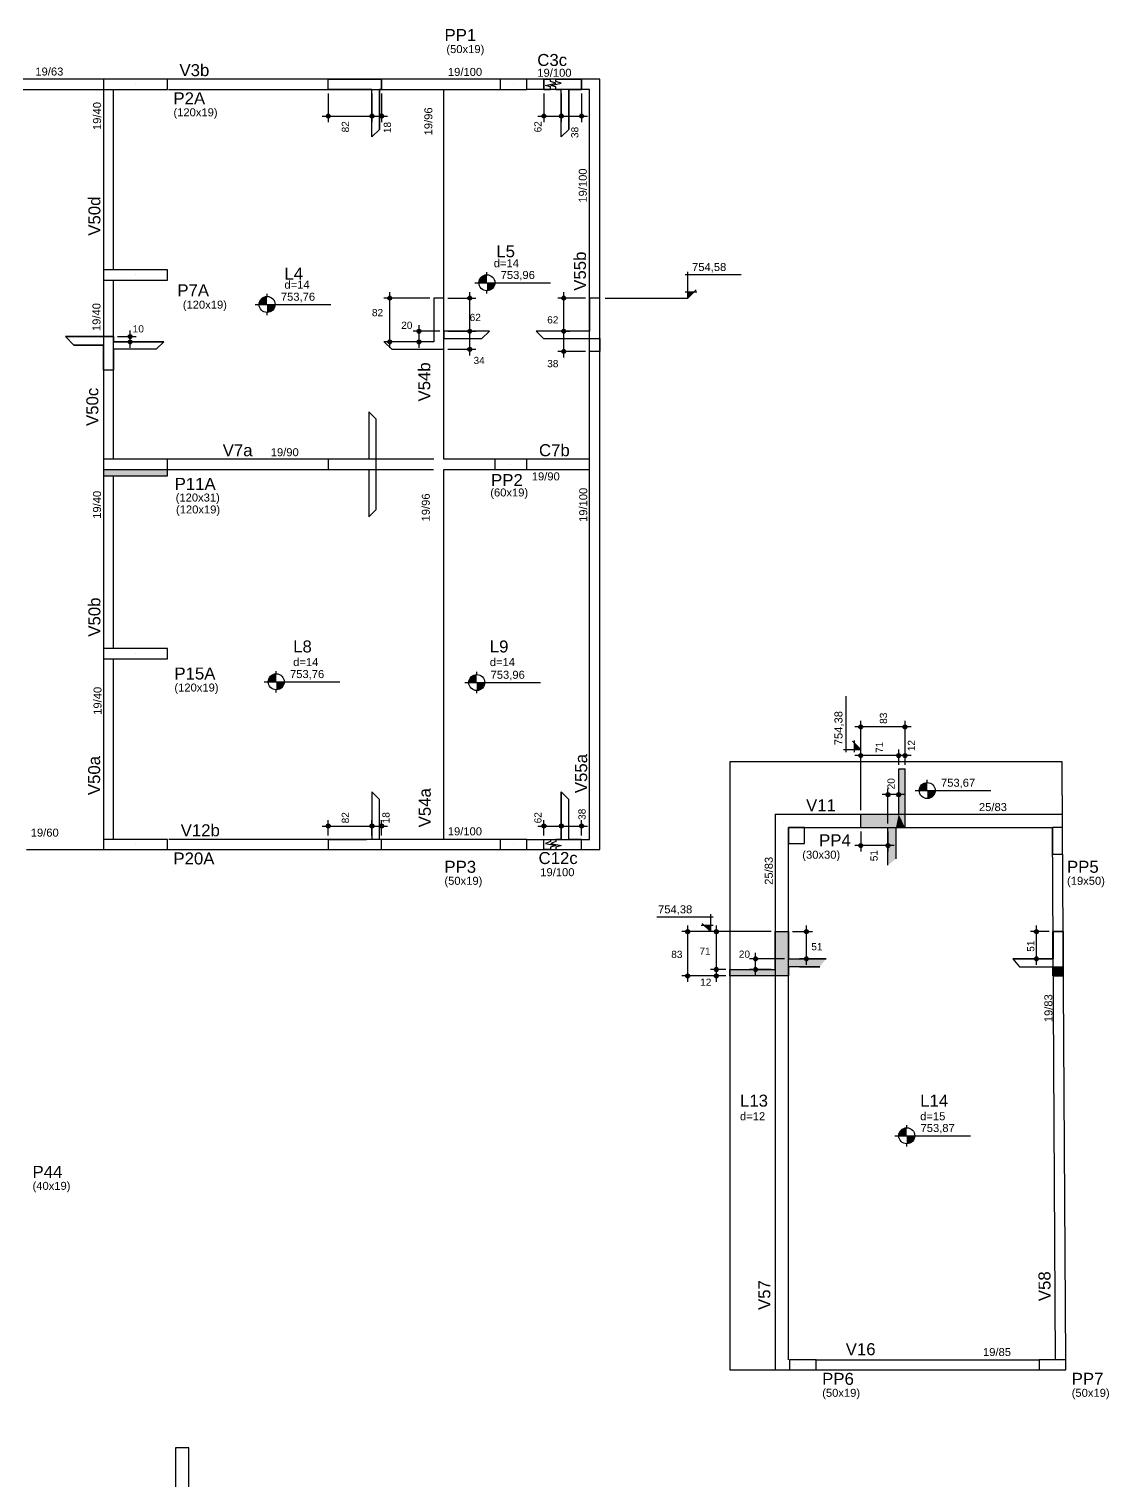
# Model space of a CAD drawing. Header units: millimetres. Extents: x 26621 to 30548, y 1514 to 6605.
# Drawn here: x 28461 to 30485, y 3883 to 6605 of the extents above; entities that cross this region are included whole.
import ezdxf

# ---------------------------------------------------------------- set-up
doc = ezdxf.new("R2010")
doc.units = ezdxf.units.MM
doc.linetypes.add('ESTILO_TQS_0001', pattern=[1, 0.7, -0.3])
for name, color, linetype in [('1', 4, 'Continuous'), ('10', 13, 'Continuous'), ('11', 22, 'Continuous'), ('12', 3, 'Continuous'), ('13', 76, 'Continuous'), ('18', 9, 'Continuous'), ('201', 7, 'ESTILO_TQS_0001'), ('242', 3, 'Continuous'), ('26', 1, 'Continuous'), ('27', 10, 'Continuous'), ('3', 2, 'Continuous'), ('30', 15, 'Continuous'), ('4', 1, 'Continuous'), ('8', 5, 'Continuous'), ('9', 3, 'Continuous')]:
    doc.layers.add(name, color=color, linetype=linetype)
doc.styles.get("Standard").update_dxf_attribs({"font": 'arial.ttf'})

msp = doc.modelspace()

# ---------------------------------------------------------------- linework, layer by layer
for p, q in [((29296.7, 6129.5), (29438.7, 6129.5)), ((29319.2, 6144.5), (29319.2, 6149.5)), ((29690.7, 6144.6), (29795.8, 6144.6)), ((29695.7, 6100.6), (29695.7, 6149.6)), ((28907.5, 6103.7), (28907.5, 6108.7)), ((29319.2, 6109.5), (29319.2, 6114.5)), ((29540.8, 6100.6), (29695.7, 6100.6)), ((29690.7, 6112.6), (29712.7, 6112.6)), ((29695.7, 6100.6), (29711.1, 6116)), ((28885, 6088.7), (29026.9, 6088.7)), ((28907.5, 6068.7), (28907.5, 6073.7)), ((28924.6, 5396.3), (28924.6, 5401.3)), ((29300.4, 5395), (29300.4, 5400)), ((28902.1, 5381.3), (29044, 5381.3)), ((28924.6, 5361.3), (28924.6, 5366.3)), ((29277.9, 5380), (29419.8, 5380)), ((29300.4, 5360), (29300.4, 5365)), ((29992.3, 5249.4), (29992.3, 5354.5)), ((29987.3, 5254.4), (30019.8, 5254.4)), ((30004.4, 5269.8), (30019.8, 5254.4)), ((30007.8, 5249.4), (30007.8, 5271.4)), ((30121.8, 5177.5), (30263.7, 5177.5)), ((30144.3, 5192.5), (30144.3, 5197.5)), ((30144.3, 5163.5), (30144.3, 5162.5)), ((29637.9, 4940.5), (29743, 4940.5)), ((29722.6, 4928.4), (29738, 4913)), ((29738, 4945.5), (29738, 4913)), ((29721, 4925), (29743, 4925)), ((30106, 4545.3), (30106, 4550.3)), ((30083.5, 4530.3), (30225.4, 4530.3)), ((30106, 4510.3), (30106, 4515.3))]:
    msp.add_line(p, q)
for points in [[(29438.7, 6492), (29438.7, 6496.4), (29429.2, 6499.5), (29448.2, 6503.5), (29438.7, 6506.7), (29438.7, 6511)], [(29448.7, 6492), (29448.7, 6496.4), (29439.2, 6499.5), (29458.2, 6503.5), (29448.7, 6506.7), (29448.7, 6511)], [(29438.7, 5086), (29438.7, 5081.7), (29429.2, 5078.5), (29448.2, 5074.5), (29438.7, 5071.4), (29438.7, 5067)], [(29448.7, 5086), (29448.7, 5081.7), (29439.2, 5078.5), (29458.2, 5074.5), (29448.7, 5071.4), (29448.7, 5067)]]:
    msp.add_lwpolyline(points)
for centre in [(29319.2, 6129.5), (28907.5, 6088.7), (28924.6, 5381.3), (29300.4, 5380), (30144.3, 5177.5), (30106, 4530.3)]:
    msp.add_circle(centre, 15)
at = {"layer": '1'}
for p, q in [((28600.8, 6492), (28600.8, 6153.5)), ((29511.8, 6492), (29394.3, 6492)), ((29394.3, 5086), (29511.8, 5086)), ((29936.3, 4110.5), (30353.8, 4110.5))]:
    msp.add_line(p, q, dxfattribs=at)
for points in [[(28600.8, 6511), (28005.8, 6511)], [(29229.3, 6511), (28720.8, 6511)], [(29344.3, 6511), (29229.3, 6511)], [(29530.8, 6511), (29394.3, 6511)], [(29530.8, 5789), (29530.8, 6511)], [(28024.8, 6492), (28600.8, 6492)], [(28619.8, 6153.5), (28619.8, 6492)], [(28723, 6492), (29344.3, 6492)], [(29238.8, 5798.5), (29238.8, 6492)], [(29511.8, 5086), (29511.8, 6492)], [(28600.8, 6134.5), (28600.8, 5798.5)], [(28619.8, 5798.5), (28619.8, 6134.5)], [(29334.3, 5798.5), (29238.8, 5798.5)], [(29511.8, 5798.5), (29394.3, 5798.5)], [(29238.8, 5779.5), (29334.3, 5779.5)], [(29238.8, 5086), (29238.8, 5779.5)], [(29394.3, 5779.5), (29511.8, 5779.5)], [(29530.8, 5067), (29530.8, 5789)], [(28600.8, 5767.5), (28600.8, 5443.5)], [(28619.8, 5443.5), (28619.8, 5767.5)], [(28600.8, 5424.5), (28600.8, 5086)], [(28619.8, 5086), (28619.8, 5424.5)], [(29895.8, 5231), (29774.3, 5231)], [(29774.3, 5231), (29774.3, 4091.5)], [(30396.9, 5231), (29895.8, 5231)], [(30397.7, 5106), (30396.9, 5231)], [(29884.3, 5108), (30378, 5108)], [(29884.3, 4110.5), (29884.3, 5108)], [(30384.7, 4110.4), (30378.8, 5107.9)], [(30403.7, 4110.5), (30397.8, 5108)], [(28456.8, 5067), (28600.8, 5067)], [(28720.8, 5067), (29229.3, 5067)], [(29344.3, 5086), (28723.1, 5086)], [(29229.3, 5067), (29344.3, 5067)], [(29394.3, 5067), (29530.8, 5067)], [(29774.3, 4091.5), (29886.3, 4091.5)], [(29936.3, 4091.5), (30384.8, 4091.5)]]:
    msp.add_lwpolyline(points, dxfattribs=at)
at = {"layer": '18'}
for p, q in [((29022, 6492), (29022, 6511)), ((29022, 6511), (29094, 6511)), ((29094, 6511), (29122, 6511)), ((29122, 6492), (29122, 6511)), ((29426, 6492), (29426, 6511)), ((29426, 6511), (29438.7, 6511)), ((29448.7, 6511), (29496.7, 6511)), ((29496.7, 6492), (29496.7, 6511)), ((29022, 6492), (29094, 6492)), ((29094, 6492), (29104, 6492)), ((29104, 6403), (29104, 6492)), ((29118, 6492), (29122, 6492)), ((29118, 6417), (29118, 6492)), ((29426, 6492), (29438.7, 6492)), ((29448.7, 6492), (29458.7, 6492)), ((29458.7, 6403), (29458.7, 6492)), ((29472.7, 6492), (29496.7, 6492)), ((29472.7, 6417), (29472.7, 6492)), ((29238.8, 6100.6), (29219.8, 6100.6)), ((29219.8, 6100.6), (29219.8, 6018.6)), ((29238.8, 6038.6), (29238.8, 6100.6)), ((29511.8, 6100.6), (29511.8, 6038.6)), ((29530.8, 6100.6), (29511.8, 6100.6)), ((29530.8, 6004.6), (29530.8, 6100.6)), ((28619.8, 6028.6), (28529.6, 6028.6)), ((28619.8, 6018.6), (28619.8, 6028.6)), ((28713.9, 6018.6), (28619.8, 6018.6)), ((29219.8, 6018.6), (29127.1, 6018.6)), ((29324.1, 6038.6), (29238.8, 6038.6)), ((29324.1, 6038.6), (29238.8, 6038.6)), ((29238.8, 6024.6), (29310.1, 6024.6)), ((29238.8, 6024.6), (29310.1, 6024.6)), ((29238.8, 6004.6), (29238.8, 6024.6)), ((29511.8, 6038.6), (29411.3, 6038.6)), ((29425.3, 6024.6), (29511.8, 6024.6)), ((29511.8, 6000.6), (29511.8, 6024.6)), ((28545.6, 6012.6), (28600.8, 6012.6)), ((28600.8, 5965.6), (28600.8, 6012.6)), ((28699.9, 6004.6), (28619.8, 6004.6)), ((28619.8, 6004.6), (28619.8, 5965.6)), ((29141.1, 6004.6), (29238.8, 6004.6)), ((29219.8, 6004.6), (29219.8, 6004.6)), ((29530.8, 6000.6), (29511.8, 6000.6)), ((29530.8, 6004.6), (29530.8, 6000.6)), ((28619.8, 5965.6), (28600.8, 5965.6)), ((29098, 5887.5), (29098, 5798.5)), ((29112, 5798.5), (29112, 5873.5)), ((29098, 5798.5), (29022, 5798.5)), ((29022, 5798.5), (29022, 5779.5)), ((29112, 5779.5), (29112, 5798.5)), ((29112, 5798.5), (29112, 5798.5)), ((29022, 5779.5), (29098, 5779.5)), ((29098, 5779.5), (29098, 5690.5)), ((29112, 5704.5), (29112, 5779.5)), ((29112, 5779.5), (29112, 5779.5)), ((30090.8, 5218.1), (30102.8, 5218.1)), ((30090.8, 5133.1), (30090.8, 5218.1)), ((30102.8, 5108), (30102.8, 5218.1)), ((29104, 5175), (29104, 5086)), ((29458.7, 5086), (29458.7, 5175)), ((29118, 5086), (29118, 5161)), ((29472.7, 5086), (29472.7, 5161)), ((30019.8, 5133.1), (30090.8, 5133.1)), ((30019.8, 5108.1), (30019.8, 5133.1)), ((30019.8, 5108.1), (30070.8, 5108.1)), ((30070.8, 5037.6), (30070.8, 5108.1)), ((30085.8, 5049.6), (30085.8, 5108)), ((30085.8, 5108), (30102.8, 5108)), ((29022, 5086), (29022, 5067)), ((29022, 5086), (29094, 5086)), ((29022, 5067), (29088, 5067)), ((29088, 5067), (29122, 5067)), ((29104, 5086), (29094, 5086)), ((29122, 5086), (29118, 5086)), ((29122, 5067), (29122, 5086)), ((29426, 5067), (29426, 5086)), ((29426, 5086), (29438.7, 5086)), ((29426, 5067), (29438.7, 5067)), ((29448.7, 5086), (29458.7, 5086)), ((29448.7, 5067), (29496.7, 5067)), ((29472.7, 5086), (29496.7, 5086)), ((29496.7, 5067), (29496.7, 5086)), ((30070.8, 5037.6), (30070.8, 5087.1)), ((30085.8, 5049.6), (30085.8, 5087.1)), ((29859.4, 4842), (29859.4, 4913)), ((29859.4, 4913), (29884.4, 4913)), ((29884.4, 4913), (29884.4, 4862)), ((30379.8, 4862), (30379.8, 4913)), ((30379.8, 4913), (30398.8, 4913)), ((30380, 4913), (30380, 4862)), ((30399, 4913), (30380, 4913)), ((30398.8, 4913), (30398.8, 4847)), ((30399, 4847), (30399, 4913)), ((29884.4, 4862), (29954.8, 4862)), ((29942.8, 4847), (29884.4, 4847)), ((29884.4, 4847), (29884.4, 4830)), ((29954.8, 4862), (29905.3, 4862)), ((29905.3, 4847), (29942.8, 4847)), ((30380, 4862), (30305, 4862)), ((30305, 4862), (30380, 4862)), ((30317, 4847), (30380, 4847)), ((30317, 4847), (30380, 4847)), ((30379.8, 4830), (30379.8, 4847)), ((30398.8, 4830), (30398.8, 4847)), ((29774.3, 4830), (29774.3, 4842)), ((29774.3, 4842), (29859.4, 4842)), ((29884.4, 4830), (29774.3, 4830)), ((30379.8, 4830), (30398.8, 4830))]:
    msp.add_line(p, q, dxfattribs=at)
at = {"layer": '201'}
for points in [[(29219.8, 5798.5), (28720.8, 5798.5)], [(28720.8, 5779.5), (29219.8, 5779.5)], [(29859.3, 5133), (29859.3, 4091.5)], [(29859.3, 5133), (30397.5, 5133)]]:
    msp.add_lwpolyline(points, dxfattribs=at)
at = {"layer": '242'}
for p, q in [((28660.8, 6501.5), (28660.8, 6501.5)), ((29369.3, 6501.5), (29369.3, 6501.5)), ((28660.8, 6144), (28660.8, 6144)), ((29364.3, 5789), (29364.3, 5789)), ((28660.8, 5434), (28660.8, 5434)), ((29874.8, 5117.5), (29874.8, 5117.5)), ((30388.3, 5117.5), (30388.3, 5117.5)), ((28660.8, 5076.5), (28660.8, 5076.5)), ((29369.3, 5076.5), (29369.3, 5076.5)), ((29895.8, 4101), (29895.8, 4101)), ((30394.3, 4101), (30394.3, 4101))]:
    msp.add_line(p, q, dxfattribs=at)
at = {"layer": '26', "color": 3, "linetype": 'Continuous'}
for p, q in [((29022, 6492), (29022, 6492)), ((29022, 6484.5), (29022, 6430.6)), ((29104, 6492), (29104, 6492)), ((29104, 6492), (29104, 6492)), ((29104, 6484.5), (29104, 6430.6)), ((29104, 6484.5), (29104, 6430.6)), ((29122, 6492), (29122, 6492)), ((29122, 6484.5), (29122, 6430.6)), ((29426, 6492), (29426, 6492)), ((29426, 6484.5), (29426, 6430.6)), ((29458.7, 6492), (29458.7, 6492)), ((29458.7, 6492), (29458.7, 6492)), ((29458.7, 6484.5), (29458.7, 6430.6)), ((29458.7, 6484.5), (29458.7, 6430.6)), ((29496.7, 6492), (29496.7, 6492)), ((29496.7, 6484.5), (29496.7, 6430.6)), ((29010.7, 6441.8), (29115.2, 6441.8)), ((29092.7, 6441.8), (29133.2, 6441.8)), ((29414.8, 6441.8), (29469.9, 6441.8)), ((29447.4, 6441.8), (29507.9, 6441.8)), ((29212.3, 6100.6), (29126, 6100.6)), ((29137.3, 6007.3), (29137.3, 6111.8)), ((29219.8, 6100.6), (29219.8, 6100.6)), ((29238.8, 6100.6), (29238.8, 6100.6)), ((29246.3, 6100.6), (29298.5, 6100.6)), ((29287.3, 6027.3), (29287.3, 6111.8)), ((29504.3, 6100.6), (29452, 6100.6)), ((29463.3, 6027.3), (29463.3, 6111.8)), ((29511.8, 6100.6), (29511.8, 6100.6)), ((29192.1, 6007.3), (29192.1, 6049.8)), ((29287.3, 5993.3), (29287.3, 6049.8)), ((29463.3, 5989.3), (29463.3, 6049.8)), ((28619.8, 6028.6), (28619.8, 6028.6)), ((28619.8, 6018.6), (28619.8, 6018.6)), ((28627.3, 6028.6), (28662.1, 6028.6)), ((28627.3, 6018.6), (28662.1, 6018.6)), ((28650.9, 6007.3), (28650.9, 6039.8)), ((29165.9, 6018.6), (29126, 6018.6)), ((29173.4, 6018.6), (29173.4, 6018.6)), ((29231.3, 6038.6), (29180.9, 6038.6)), ((29212.3, 6018.6), (29180.9, 6018.6)), ((29219.8, 6018.6), (29219.8, 6018.6)), ((29238.8, 6038.6), (29238.8, 6038.6)), ((29238.8, 6038.6), (29238.8, 6038.6)), ((29246.3, 6038.6), (29298.5, 6038.6)), ((29287.3, 6038.6), (29276, 6038.6)), ((29294.8, 6038.6), (29294.8, 6038.6)), ((29504.3, 6038.6), (29452, 6038.6)), ((29455.8, 6038.6), (29455.8, 6038.6)), ((29463.3, 6038.6), (29474.5, 6038.6)), ((29511.8, 6038.6), (29511.8, 6038.6)), ((29238.8, 6004.6), (29238.8, 6004.6)), ((29246.3, 6004.6), (29298.5, 6004.6)), ((29504.3, 6000.6), (29452, 6000.6)), ((29511.8, 6000.6), (29511.8, 6000.6)), ((30019.8, 5140.6), (30019.8, 5308.1)), ((30102.8, 5225.6), (30102.8, 5308.1)), ((30114.1, 5296.8), (30008.6, 5296.8)), ((30019.8, 5140.6), (30019.8, 5254.4)), ((30090.8, 5225.6), (30090.8, 5254.4)), ((30090.8, 5225.6), (30090.8, 5254.4)), ((30102.8, 5225.6), (30102.8, 5254.4)), ((30102.1, 5243.1), (30008.6, 5243.1)), ((30114.1, 5243.1), (30079.6, 5243.1)), ((30090.8, 5218.1), (30090.8, 5218.1)), ((30090.8, 5218.1), (30090.8, 5218.1)), ((30102.8, 5218.1), (30102.8, 5218.1)), ((30102.8, 5218.1), (30102.8, 5218.1)), ((30070.8, 5115.6), (30070.8, 5181.1)), ((30090.8, 5140.6), (30090.8, 5181.1)), ((30102.1, 5169.9), (30059.6, 5169.9)), ((29022, 5093.5), (29022, 5122.1)), ((29104, 5093.5), (29104, 5122.1)), ((29104, 5093.5), (29104, 5122.1)), ((29122, 5093.5), (29122, 5122.1)), ((29426, 5093.5), (29426, 5122.1)), ((29458.7, 5093.5), (29458.7, 5122.1)), ((29458.7, 5093.5), (29458.7, 5122.1)), ((29496.7, 5093.5), (29496.7, 5122.1)), ((30019.8, 5133.1), (30019.8, 5133.1)), ((30019.8, 5133.1), (30019.8, 5133.1)), ((30090.8, 5133.1), (30090.8, 5133.1)), ((29010.7, 5110.9), (29115.2, 5110.9)), ((29092.7, 5110.9), (29133.2, 5110.9)), ((29414.8, 5110.9), (29469.9, 5110.9)), ((29447.4, 5110.9), (29507.9, 5110.9)), ((30019.8, 5108.1), (30019.8, 5108.1)), ((30019.8, 5100.6), (30019.8, 5063.2)), ((30070.8, 5108.1), (30070.8, 5108.1)), ((30070.8, 5108.1), (30070.8, 5108.1)), ((30070.8, 5100.6), (30070.8, 5063.2)), ((29022, 5086), (29022, 5086)), ((29104, 5086), (29104, 5086)), ((29104, 5086), (29104, 5086)), ((29122, 5086), (29122, 5086)), ((29426, 5086), (29426, 5086)), ((29458.7, 5086), (29458.7, 5086)), ((29458.7, 5086), (29458.7, 5086)), ((29496.7, 5086), (29496.7, 5086)), ((30082.1, 5074.4), (30008.6, 5074.4)), ((29851.9, 4913), (29684.3, 4913)), ((29695.6, 4818.7), (29695.6, 4924.2)), ((29851.9, 4913), (29738, 4913)), ((29749.3, 4830.7), (29749.3, 4924.2)), ((29859.4, 4913), (29859.4, 4913)), ((29859.4, 4913), (29859.4, 4913)), ((29884.4, 4913), (29884.4, 4913)), ((29891.9, 4913), (29929.3, 4913)), ((29918, 4850.7), (29918, 4924.2)), ((30372.5, 4913), (30337.7, 4913)), ((30349, 4850.7), (30349, 4924.2)), ((30380, 4913), (30380, 4913)), ((29822.6, 4830.7), (29822.6, 4873.2)), ((29749.3, 4818.7), (29749.3, 4853.2)), ((29876.9, 4862), (29811.3, 4862)), ((29884.4, 4862), (29884.4, 4862)), ((29884.4, 4862), (29884.4, 4862)), ((29891.9, 4862), (29929.3, 4862)), ((30372.3, 4862), (30337.7, 4862)), ((30379.8, 4862), (30379.8, 4862)), ((29766.8, 4830), (29684.3, 4830)), ((29766.8, 4842), (29738, 4842)), ((29766.8, 4842), (29738, 4842)), ((29766.8, 4830), (29738, 4830)), ((29774.3, 4842), (29774.3, 4842)), ((29774.3, 4842), (29774.3, 4842)), ((29774.3, 4830), (29774.3, 4830)), ((29774.3, 4830), (29774.3, 4830)), ((29851.8, 4842), (29811.3, 4842)), ((29859.3, 4842), (29859.3, 4842))]:
    msp.add_line(p, q, dxfattribs=at)
for centre, radius in [((29022, 6441.8), 3.75), ((29022, 6441.8), 1.87), ((29104, 6441.8), 3.75), ((29104, 6441.8), 3.75), ((29104, 6441.8), 1.87), ((29104, 6441.8), 1.87), ((29122, 6441.8), 3.75), ((29122, 6441.8), 1.87), ((29426, 6441.8), 3.75), ((29426, 6441.8), 1.87), ((29458.7, 6441.8), 3.75), ((29458.7, 6441.8), 3.75), ((29458.7, 6441.8), 1.87), ((29458.7, 6441.8), 1.87), ((29496.7, 6441.8), 3.75), ((29496.7, 6441.8), 1.87), ((29137.3, 6100.6), 3.75), ((29137.3, 6100.6), 1.87), ((29287.3, 6100.6), 3.75), ((29287.3, 6100.6), 1.87), ((29463.3, 6100.6), 3.75), ((29463.3, 6100.6), 1.87), ((28650.9, 6028.6), 3.75), ((28650.9, 6018.6), 3.75), ((28650.9, 6028.6), 1.87), ((28650.9, 6018.6), 1.87), ((29137.3, 6018.6), 3.75), ((29137.3, 6018.6), 1.87), ((29192.1, 6038.6), 3.75), ((29192.1, 6018.6), 3.75), ((29192.1, 6038.6), 1.87), ((29192.1, 6018.6), 1.87), ((29287.3, 6038.6), 3.75), ((29287.3, 6038.6), 3.75), ((29287.3, 6038.6), 1.87), ((29287.3, 6038.6), 1.87), ((29463.3, 6038.6), 3.75), ((29463.3, 6038.6), 3.75), ((29463.3, 6038.6), 1.87), ((29463.3, 6038.6), 1.87), ((29287.3, 6004.6), 3.75), ((29287.3, 6004.6), 1.87), ((29463.3, 6000.6), 3.75), ((29463.3, 6000.6), 1.87), ((30019.8, 5296.8), 3.75), ((30019.8, 5296.8), 1.87), ((30102.8, 5296.8), 3.75), ((30102.8, 5296.8), 1.87), ((30019.8, 5243.1), 3.75), ((30019.8, 5243.1), 1.87), ((30090.8, 5243.1), 3.75), ((30090.8, 5243.1), 3.75), ((30090.8, 5243.1), 1.87), ((30090.8, 5243.1), 1.87), ((30102.8, 5243.1), 3.75), ((30102.8, 5243.1), 1.87), ((30070.8, 5169.9), 3.75), ((30070.8, 5169.9), 1.87), ((30090.8, 5169.9), 3.75), ((30090.8, 5169.9), 1.87), ((29022, 5110.9), 3.75), ((29022, 5110.9), 1.87), ((29104, 5110.9), 3.75), ((29104, 5110.9), 3.75), ((29104, 5110.9), 1.87), ((29104, 5110.9), 1.87), ((29122, 5110.9), 3.75), ((29122, 5110.9), 1.87), ((29426, 5110.9), 3.75), ((29426, 5110.9), 1.87), ((29458.7, 5110.9), 3.75), ((29458.7, 5110.9), 3.75), ((29458.7, 5110.9), 1.87), ((29458.7, 5110.9), 1.87), ((29496.7, 5110.9), 3.75), ((29496.7, 5110.9), 1.87), ((30019.8, 5074.4), 3.75), ((30019.8, 5074.4), 1.87), ((30070.8, 5074.4), 3.75), ((30070.8, 5074.4), 1.87), ((29695.6, 4913), 3.75), ((29695.6, 4913), 1.87), ((29749.3, 4913), 3.75), ((29749.3, 4913), 1.87), ((29918, 4913), 3.75), ((29918, 4913), 1.87), ((30349, 4913), 3.75), ((30349, 4913), 1.87), ((29749.3, 4842), 3.75), ((29749.3, 4842), 3.75), ((29822.6, 4862), 3.75), ((29822.6, 4842), 3.75), ((29822.6, 4862), 1.87), ((29918, 4862), 3.75), ((29918, 4862), 1.87), ((30349, 4862), 3.75), ((30349, 4862), 1.87), ((29695.6, 4830), 3.75), ((29695.6, 4830), 1.87), ((29749.3, 4830), 3.75), ((29749.3, 4842), 1.87), ((29749.3, 4842), 1.87), ((29749.3, 4830), 1.87), ((29822.6, 4842), 1.87)]:
    msp.add_circle(centre, radius, dxfattribs=at)
at = {"layer": '27'}
for points in [[(29319.2, 6129.5), (29304.3, 6130.4), (29304.2, 6129.5)], [(29319.2, 6129.5), (29304.2, 6129.5), (29319.2, 6129.5)], [(29319.2, 6129.5), (29304.4, 6131.7), (29304.3, 6130.5)], [(29319.2, 6129.5), (29304.3, 6130.5), (29304.3, 6130.4)], [(29319.2, 6129.5), (29304.5, 6132.5), (29304.4, 6131.7)], [(29319.2, 6129.5), (29304.8, 6133.4), (29304.5, 6132.5)], [(29319.2, 6129.5), (29305.2, 6134.8), (29304.8, 6133.4)], [(29319.2, 6129.5), (29305.8, 6136.2), (29305.2, 6134.8)], [(29319.2, 6129.5), (29306.4, 6137.2), (29305.8, 6136.2)], [(29319.2, 6129.5), (29307, 6138.2), (29306.4, 6137.2)], [(29319.2, 6129.5), (29308.2, 6139.7), (29307, 6138.2)], [(29319.2, 6129.5), (29309, 6140.5), (29308.2, 6139.7)], [(29319.2, 6129.5), (29309.6, 6141), (29309, 6140.5)], [(29319.2, 6129.5), (29310.3, 6141.5), (29309.6, 6141)], [(29319.2, 6129.5), (29310.9, 6141.9), (29310.3, 6141.5)], [(29319.2, 6129.5), (29311.7, 6142.4), (29310.9, 6141.9)], [(29319.2, 6129.5), (29312.3, 6142.8), (29311.7, 6142.4)], [(29319.2, 6129.5), (29313.2, 6143.2), (29312.3, 6142.8)], [(29319.2, 6129.5), (29313.7, 6143.4), (29313.2, 6143.2)], [(29319.2, 6129.5), (29314.8, 6143.8), (29313.7, 6143.4)], [(29319.2, 6129.5), (29316.2, 6144.2), (29314.8, 6143.8)], [(29319.2, 6129.5), (29317.4, 6144.4), (29316.2, 6144.2)], [(29319.2, 6129.5), (29319.2, 6144.5), (29317.4, 6144.4)], [(29319.2, 6129.5), (29334.2, 6129.5), (29334.1, 6127.6)], [(29319.2, 6129.5), (29334.1, 6127.6), (29333.9, 6126.4)], [(29319.2, 6129.5), (29333.9, 6126.4), (29333.6, 6125.1)], [(29319.2, 6129.5), (29333.6, 6125.1), (29333.2, 6124)], [(29319.2, 6129.5), (29333.2, 6124), (29333, 6123.5)], [(29319.2, 6129.5), (29333, 6123.5), (29332.6, 6122.6)], [(29319.2, 6129.5), (29332.6, 6122.6), (29332.2, 6121.9)], [(29319.2, 6129.5), (29332.2, 6121.9), (29331.7, 6121.1)], [(29319.2, 6129.5), (29331.7, 6121.1), (29331.3, 6120.5)], [(29319.2, 6129.5), (29331.3, 6120.5), (29330.7, 6119.8)], [(29319.2, 6129.5), (29330.7, 6119.8), (29330.2, 6119.3)], [(29319.2, 6129.5), (29330.2, 6119.3), (29329.4, 6118.5)], [(29319.2, 6129.5), (29329.4, 6118.5), (29327.9, 6117.3)], [(29319.2, 6129.5), (29327.9, 6117.3), (29327, 6116.6)], [(29319.2, 6129.5), (29327, 6116.6), (29325.9, 6116.1)], [(29319.2, 6129.5), (29325.9, 6116.1), (29324.5, 6115.4)], [(29319.2, 6129.5), (29324.5, 6115.4), (29323.2, 6115)], [(29319.2, 6129.5), (29323.2, 6115), (29322.2, 6114.8)], [(29319.2, 6129.5), (29322.2, 6114.8), (29321.5, 6114.7)], [(29319.2, 6129.5), (29321.5, 6114.7), (29320.3, 6114.5)], [(29319.2, 6129.5), (29320.3, 6114.5), (29320.2, 6114.5)], [(29319.2, 6129.5), (29320.2, 6114.5), (29319.2, 6114.5)], [(29319.2, 6129.5), (29319.2, 6114.5), (29319.2, 6129.5)], [(28907.5, 6088.7), (28895.3, 6097.4), (28894.6, 6096.4)], [(28907.5, 6088.7), (28896.5, 6098.9), (28895.3, 6097.4)], [(28907.5, 6088.7), (28897.3, 6099.7), (28896.5, 6098.9)], [(28907.5, 6088.7), (28897.9, 6100.2), (28897.3, 6099.7)], [(28907.5, 6088.7), (28898.5, 6100.7), (28897.9, 6100.2)], [(28907.5, 6088.7), (28899.1, 6101.2), (28898.5, 6100.7)], [(28907.5, 6088.7), (28899.9, 6101.6), (28899.1, 6101.2)], [(28907.5, 6088.7), (28900.6, 6102), (28899.9, 6101.6)], [(28907.5, 6088.7), (28901.5, 6102.4), (28900.6, 6102)], [(28907.5, 6088.7), (28902, 6102.7), (28901.5, 6102.4)], [(28907.5, 6088.7), (28903.1, 6103), (28902, 6102.7)], [(28907.5, 6088.7), (28904.5, 6103.4), (28903.1, 6103)], [(28907.5, 6088.7), (28905.6, 6103.6), (28904.5, 6103.4)], [(28907.5, 6088.7), (28907.5, 6103.7), (28905.6, 6103.6)], [(29695.7, 6100.6), (29707.7, 6112.6), (29695.7, 6112.6)], [(29695.7, 6100.6), (29695.7, 6112.6), (29695.7, 6100.6)], [(28907.5, 6088.7), (28892.7, 6090.9), (28892.5, 6089.7)], [(28907.5, 6088.7), (28892.5, 6089.7), (28892.5, 6089.6)], [(28907.5, 6088.7), (28892.5, 6089.6), (28892.5, 6088.7)], [(28907.5, 6088.7), (28892.5, 6088.7), (28907.5, 6088.7)], [(28907.5, 6088.7), (28892.8, 6091.7), (28892.7, 6090.9)], [(28907.5, 6088.7), (28893, 6092.6), (28892.8, 6091.7)], [(28907.5, 6088.7), (28893.5, 6094), (28893, 6092.6)], [(28907.5, 6088.7), (28894.1, 6095.4), (28893.5, 6094)], [(28907.5, 6088.7), (28894.6, 6096.4), (28894.1, 6095.4)], [(28907.5, 6088.7), (28922.5, 6088.7), (28922.4, 6086.8)], [(28907.5, 6088.7), (28922.4, 6086.8), (28922.2, 6085.7)], [(28907.5, 6088.7), (28922.2, 6085.7), (28921.8, 6084.3)], [(28907.5, 6088.7), (28921.8, 6084.3), (28921.4, 6083.2)], [(28907.5, 6088.7), (28921.4, 6083.2), (28921.2, 6082.7)], [(28907.5, 6088.7), (28921.2, 6082.7), (28920.8, 6081.8)], [(28907.5, 6088.7), (28920.8, 6081.8), (28920.4, 6081.1)], [(28907.5, 6088.7), (28920.4, 6081.1), (28920, 6080.3)], [(28907.5, 6088.7), (28920, 6080.3), (28919.5, 6079.7)], [(28907.5, 6088.7), (28919.5, 6079.7), (28919, 6079.1)], [(28907.5, 6088.7), (28919, 6079.1), (28918.5, 6078.5)], [(28907.5, 6088.7), (28918.5, 6078.5), (28917.7, 6077.7)], [(28907.5, 6088.7), (28917.7, 6077.7), (28916.2, 6076.5)], [(28907.5, 6088.7), (28916.2, 6076.5), (28915.2, 6075.8)], [(28907.5, 6088.7), (28915.2, 6075.8), (28914.2, 6075.3)], [(28907.5, 6088.7), (28914.2, 6075.3), (28912.8, 6074.7)], [(28907.5, 6088.7), (28912.8, 6074.7), (28911.4, 6074.2)], [(28907.5, 6088.7), (28911.4, 6074.2), (28910.5, 6074)], [(28907.5, 6088.7), (28910.5, 6074), (28909.7, 6073.9)], [(28907.5, 6088.7), (28909.7, 6073.9), (28908.5, 6073.7)], [(28907.5, 6088.7), (28908.5, 6073.7), (28908.4, 6073.7)], [(28907.5, 6088.7), (28908.4, 6073.7), (28907.5, 6073.7)], [(28907.5, 6088.7), (28907.5, 6073.7), (28907.5, 6088.7)], [(28924.6, 5381.3), (28912.4, 5390), (28911.7, 5389)], [(28924.6, 5381.3), (28913.6, 5391.5), (28912.4, 5390)], [(28924.6, 5381.3), (28914.4, 5392.3), (28913.6, 5391.5)], [(28924.6, 5381.3), (28915, 5392.8), (28914.4, 5392.3)], [(28924.6, 5381.3), (28915.6, 5393.3), (28915, 5392.8)], [(28924.6, 5381.3), (28916.2, 5393.8), (28915.6, 5393.3)], [(28924.6, 5381.3), (28917, 5394.2), (28916.2, 5393.8)], [(28924.6, 5381.3), (28917.7, 5394.6), (28917, 5394.2)], [(28924.6, 5381.3), (28918.6, 5395), (28917.7, 5394.6)], [(28924.6, 5381.3), (28919.1, 5395.3), (28918.6, 5395)], [(28924.6, 5381.3), (28920.2, 5395.6), (28919.1, 5395.3)], [(28924.6, 5381.3), (28921.5, 5396), (28920.2, 5395.6)], [(28924.6, 5381.3), (28922.7, 5396.2), (28921.5, 5396)], [(28924.6, 5381.3), (28924.6, 5396.3), (28922.7, 5396.2)], [(29300.4, 5380), (29289.4, 5390.1), (29288.2, 5388.7)], [(29300.4, 5380), (29290.2, 5391), (29289.4, 5390.1)], [(29300.4, 5380), (29290.8, 5391.5), (29290.2, 5391)], [(29300.4, 5380), (29291.5, 5392), (29290.8, 5391.5)], [(29300.4, 5380), (29292, 5392.4), (29291.5, 5392)], [(29300.4, 5380), (29292.8, 5392.9), (29292, 5392.4)], [(29300.4, 5380), (29293.5, 5393.3), (29292.8, 5392.9)], [(29300.4, 5380), (29294.4, 5393.7), (29293.5, 5393.3)], [(29300.4, 5380), (29294.9, 5393.9), (29294.4, 5393.7)], [(29300.4, 5380), (29296, 5394.3), (29294.9, 5393.9)], [(29300.4, 5380), (29297.4, 5394.6), (29296, 5394.3)], [(29300.4, 5380), (29298.6, 5394.8), (29297.4, 5394.6)], [(29300.4, 5380), (29300.4, 5395), (29298.6, 5394.8)], [(28924.6, 5381.3), (28909.8, 5383.5), (28909.6, 5382.3)], [(28924.6, 5381.3), (28909.6, 5382.3), (28909.6, 5382.2)], [(28924.6, 5381.3), (28909.6, 5382.2), (28909.6, 5381.3)], [(28924.6, 5381.3), (28909.6, 5381.3), (28924.6, 5381.3)], [(28924.6, 5381.3), (28909.9, 5384.3), (28909.8, 5383.5)], [(28924.6, 5381.3), (28910.1, 5385.2), (28909.9, 5384.3)], [(28924.6, 5381.3), (28910.5, 5386.6), (28910.1, 5385.2)], [(28924.6, 5381.3), (28911.2, 5388), (28910.5, 5386.6)], [(28924.6, 5381.3), (28911.7, 5389), (28911.2, 5388)], [(28924.6, 5381.3), (28939.6, 5381.3), (28939.5, 5379.4)], [(28924.6, 5381.3), (28939.5, 5379.4), (28939.3, 5378.3)], [(28924.6, 5381.3), (28939.3, 5378.3), (28938.9, 5376.9)], [(28924.6, 5381.3), (28938.9, 5376.9), (28938.5, 5375.8)], [(28924.6, 5381.3), (28938.5, 5375.8), (28938.3, 5375.3)], [(28924.6, 5381.3), (28938.3, 5375.3), (28937.9, 5374.4)], [(28924.6, 5381.3), (28937.9, 5374.4), (28937.5, 5373.7)], [(28924.6, 5381.3), (28937.5, 5373.7), (28937, 5372.9)], [(28924.6, 5381.3), (28937, 5372.9), (28936.6, 5372.3)], [(28924.6, 5381.3), (28936.6, 5372.3), (28936.1, 5371.7)], [(28924.6, 5381.3), (28936.1, 5371.7), (28935.6, 5371.1)], [(28924.6, 5381.3), (28935.6, 5371.1), (28934.8, 5370.3)], [(28924.6, 5381.3), (28934.8, 5370.3), (28933.3, 5369.1)], [(28924.6, 5381.3), (28933.3, 5369.1), (28932.3, 5368.4)], [(28924.6, 5381.3), (28932.3, 5368.4), (28931.3, 5367.9)], [(28924.6, 5381.3), (28931.3, 5367.9), (28929.9, 5367.3)], [(28924.6, 5381.3), (28929.9, 5367.3), (28928.5, 5366.8)], [(28924.6, 5381.3), (28928.5, 5366.8), (28927.6, 5366.6)], [(28924.6, 5381.3), (28927.6, 5366.6), (28926.8, 5366.5)], [(28924.6, 5381.3), (28926.8, 5366.5), (28925.6, 5366.3)], [(28924.6, 5381.3), (28925.6, 5366.3), (28925.5, 5366.3)], [(28924.6, 5381.3), (28925.5, 5366.3), (28924.6, 5366.3)], [(28924.6, 5381.3), (28924.6, 5366.3), (28924.6, 5381.3)], [(29300.4, 5380), (29285.6, 5382.2), (29285.4, 5381)], [(29300.4, 5380), (29285.4, 5381), (29285.4, 5380.9)], [(29300.4, 5380), (29285.4, 5380.9), (29285.4, 5380)], [(29300.4, 5380), (29285.4, 5380), (29300.4, 5380)], [(29300.4, 5380), (29285.7, 5382.9), (29285.6, 5382.2)], [(29300.4, 5380), (29285.9, 5383.9), (29285.7, 5382.9)], [(29300.4, 5380), (29286.4, 5385.2), (29285.9, 5383.9)], [(29300.4, 5380), (29287, 5386.6), (29286.4, 5385.2)], [(29300.4, 5380), (29287.6, 5387.7), (29287, 5386.6)], [(29300.4, 5380), (29288.2, 5388.7), (29287.6, 5387.7)], [(29300.4, 5380), (29315.4, 5380), (29315.3, 5378.1)], [(29300.4, 5380), (29315.3, 5378.1), (29315.1, 5376.9)], [(29300.4, 5380), (29315.1, 5376.9), (29314.7, 5375.5)], [(29300.4, 5380), (29314.7, 5375.5), (29314.4, 5374.4)], [(29300.4, 5380), (29314.4, 5374.4), (29314.2, 5374)], [(29300.4, 5380), (29314.2, 5374), (29313.7, 5373.1)], [(29300.4, 5380), (29313.7, 5373.1), (29313.3, 5372.4)], [(29300.4, 5380), (29313.3, 5372.4), (29312.9, 5371.6)], [(29300.4, 5380), (29312.9, 5371.6), (29312.4, 5371)], [(29300.4, 5380), (29312.4, 5371), (29311.9, 5370.3)], [(29300.4, 5380), (29311.9, 5370.3), (29311.4, 5369.8)], [(29300.4, 5380), (29311.4, 5369.8), (29310.6, 5368.9)], [(29300.4, 5380), (29310.6, 5368.9), (29309.1, 5367.7)], [(29300.4, 5380), (29309.1, 5367.7), (29308.1, 5367.1)], [(29300.4, 5380), (29308.1, 5367.1), (29307.1, 5366.5)], [(29300.4, 5380), (29307.1, 5366.5), (29305.7, 5365.9)], [(29300.4, 5380), (29305.7, 5365.9), (29304.3, 5365.5)], [(29300.4, 5380), (29304.3, 5365.5), (29303.4, 5365.3)], [(29300.4, 5380), (29303.4, 5365.3), (29302.6, 5365.1)], [(29300.4, 5380), (29302.6, 5365.1), (29301.4, 5365)], [(29300.4, 5380), (29301.4, 5365), (29301.3, 5365)], [(29300.4, 5380), (29301.3, 5365), (29300.4, 5365)], [(29300.4, 5380), (29300.4, 5365), (29300.4, 5380)], [(30019.8, 5254.4), (30007.8, 5266.4), (30007.8, 5254.4)], [(30019.8, 5254.4), (30007.8, 5254.4), (30019.8, 5254.4)], [(30144.3, 5177.5), (30129.5, 5179.8), (30129.3, 5178.6)], [(30144.3, 5177.5), (30129.3, 5178.6), (30129.3, 5178.5)], [(30144.3, 5177.5), (30129.3, 5178.5), (30129.3, 5177.5)], [(30144.3, 5177.5), (30129.3, 5177.5), (30144.3, 5177.5)], [(30144.3, 5177.5), (30129.6, 5180.5), (30129.5, 5179.8)], [(30144.3, 5177.5), (30129.8, 5181.5), (30129.6, 5180.5)], [(30144.3, 5177.5), (30130.3, 5182.8), (30129.8, 5181.5)], [(30144.3, 5177.5), (30130.9, 5184.2), (30130.3, 5182.8)], [(30144.3, 5177.5), (30131.5, 5185.3), (30130.9, 5184.2)], [(30144.3, 5177.5), (30132.1, 5186.2), (30131.5, 5185.3)], [(30144.3, 5177.5), (30133.3, 5187.7), (30132.1, 5186.2)], [(30144.3, 5177.5), (30134.1, 5188.5), (30133.3, 5187.7)], [(30144.3, 5177.5), (30134.7, 5189), (30134.1, 5188.5)], [(30144.3, 5177.5), (30135.4, 5189.6), (30134.7, 5189)], [(30144.3, 5177.5), (30135.9, 5190), (30135.4, 5189.6)], [(30144.3, 5177.5), (30136.7, 5190.5), (30135.9, 5190)], [(30144.3, 5177.5), (30137.4, 5190.9), (30136.7, 5190.5)], [(30144.3, 5177.5), (30138.3, 5191.3), (30137.4, 5190.9)], [(30144.3, 5177.5), (30138.8, 5191.5), (30138.3, 5191.3)], [(30144.3, 5177.5), (30139.9, 5191.9), (30138.8, 5191.5)], [(30144.3, 5177.5), (30141.3, 5192.2), (30139.9, 5191.9)], [(30144.3, 5177.5), (30142.4, 5192.4), (30141.3, 5192.2)], [(30144.3, 5177.5), (30144.3, 5192.5), (30142.4, 5192.4)], [(30144.3, 5177.5), (30159.3, 5177.5), (30159.2, 5175.7)], [(30144.3, 5177.5), (30159.2, 5175.7), (30159, 5174.5)], [(30144.3, 5177.5), (30159, 5174.5), (30158.6, 5173.1)], [(30144.3, 5177.5), (30158.6, 5173.1), (30158.3, 5172)], [(30144.3, 5177.5), (30158.3, 5172), (30158.1, 5171.5)], [(30144.3, 5177.5), (30158.1, 5171.5), (30157.6, 5170.6)], [(30144.3, 5177.5), (30157.6, 5170.6), (30157.2, 5169.9)], [(30144.3, 5177.5), (30157.2, 5169.9), (30156.8, 5169.2)], [(30144.3, 5177.5), (30156.8, 5169.2), (30156.3, 5168.6)], [(30144.3, 5177.5), (30156.3, 5168.6), (30155.8, 5167.9)], [(30144.3, 5177.5), (30155.8, 5167.9), (30155.3, 5167.3)], [(30144.3, 5177.5), (30155.3, 5167.3), (30154.5, 5166.5)], [(30144.3, 5177.5), (30154.5, 5166.5), (30153, 5165.3)], [(30144.3, 5177.5), (30153, 5165.3), (30152, 5164.7)], [(30144.3, 5177.5), (30152, 5164.7), (30151, 5164.1)], [(30144.3, 5177.5), (30151, 5164.1), (30149.6, 5163.5)], [(30144.3, 5177.5), (30149.6, 5163.5), (30148.2, 5163.1)], [(30144.3, 5177.5), (30148.2, 5163.1), (30147.3, 5162.8)], [(30144.3, 5177.5), (30147.3, 5162.8), (30146.5, 5162.7)], [(30144.3, 5177.5), (30146.5, 5162.7), (30145.3, 5162.6)], [(30144.3, 5177.5), (30145.3, 5162.6), (30145.2, 5162.6)], [(30144.3, 5177.5), (30145.2, 5162.6), (30144.3, 5162.5)], [(30144.3, 5177.5), (30144.3, 5162.5), (30144.3, 5177.5)], [(29738, 4913), (29726, 4925), (29738, 4925)], [(29738, 4913), (29738, 4925), (29738, 4913)], [(30106, 4530.3), (30091.2, 4532.6), (30091, 4531.4)], [(30106, 4530.3), (30091, 4531.4), (30091, 4531.3)], [(30106, 4530.3), (30091, 4531.3), (30091, 4530.3)], [(30106, 4530.3), (30091, 4530.3), (30106, 4530.3)], [(30106, 4530.3), (30091.3, 4533.3), (30091.2, 4532.6)], [(30106, 4530.3), (30091.5, 4534.2), (30091.3, 4533.3)], [(30106, 4530.3), (30092, 4535.6), (30091.5, 4534.2)], [(30106, 4530.3), (30092.6, 4537), (30092, 4535.6)], [(30106, 4530.3), (30093.2, 4538.1), (30092.6, 4537)], [(30106, 4530.3), (30093.8, 4539), (30093.2, 4538.1)], [(30106, 4530.3), (30095, 4540.5), (30093.8, 4539)], [(30106, 4530.3), (30095.8, 4541.3), (30095, 4540.5)], [(30106, 4530.3), (30096.4, 4541.8), (30095.8, 4541.3)], [(30106, 4530.3), (30097.1, 4542.4), (30096.4, 4541.8)], [(30106, 4530.3), (30097.6, 4542.8), (30097.1, 4542.4)], [(30106, 4530.3), (30098.4, 4543.3), (30097.6, 4542.8)], [(30106, 4530.3), (30099.1, 4543.6), (30098.4, 4543.3)], [(30106, 4530.3), (30100, 4544.1), (30099.1, 4543.6)], [(30106, 4530.3), (30100.5, 4544.3), (30100, 4544.1)], [(30106, 4530.3), (30101.6, 4544.7), (30100.5, 4544.3)], [(30106, 4530.3), (30103, 4545), (30101.6, 4544.7)], [(30106, 4530.3), (30104.1, 4545.2), (30103, 4545)], [(30106, 4530.3), (30106, 4545.3), (30104.1, 4545.2)], [(30106, 4530.3), (30121, 4530.3), (30120.9, 4528.5)], [(30106, 4530.3), (30120.9, 4528.5), (30120.7, 4527.3)], [(30106, 4530.3), (30120.7, 4527.3), (30120.3, 4525.9)], [(30106, 4530.3), (30120.3, 4525.9), (30120, 4524.8)], [(30106, 4530.3), (30120, 4524.8), (30119.8, 4524.3)], [(30106, 4530.3), (30119.8, 4524.3), (30119.3, 4523.4)], [(30106, 4530.3), (30119.3, 4523.4), (30118.9, 4522.7)], [(30106, 4530.3), (30118.9, 4522.7), (30118.5, 4522)], [(30106, 4530.3), (30118.5, 4522), (30118, 4521.4)], [(30106, 4530.3), (30118, 4521.4), (30117.5, 4520.7)], [(30106, 4530.3), (30117.5, 4520.7), (30117, 4520.1)], [(30106, 4530.3), (30117, 4520.1), (30116.2, 4519.3)], [(30106, 4530.3), (30116.2, 4519.3), (30114.7, 4518.1)], [(30106, 4530.3), (30114.7, 4518.1), (30113.7, 4517.5)], [(30106, 4530.3), (30113.7, 4517.5), (30112.7, 4516.9)], [(30106, 4530.3), (30112.7, 4516.9), (30111.3, 4516.3)], [(30106, 4530.3), (30111.3, 4516.3), (30109.9, 4515.8)], [(30106, 4530.3), (30109.9, 4515.8), (30109, 4515.6)], [(30106, 4530.3), (30109, 4515.6), (30108.2, 4515.5)], [(30106, 4530.3), (30108.2, 4515.5), (30107, 4515.4)], [(30106, 4530.3), (30107, 4515.4), (30106.9, 4515.4)], [(30106, 4530.3), (30106.9, 4515.4), (30106, 4515.3)], [(30106, 4530.3), (30106, 4515.3), (30106, 4530.3)]]:
    msp.add_solid(points, dxfattribs=at)
at = {"layer": '3'}
for points in [[(28600.8, 6492), (28720.8, 6492), (28720.8, 6511), (28600.8, 6511), (28600.8, 6492)], [(28600.8, 6134.5), (28720.8, 6134.5), (28720.8, 6153.5), (28600.8, 6153.5), (28600.8, 6134.5)], [(28600.8, 5779.5), (28720.8, 5779.5), (28720.8, 5798.5), (28600.8, 5798.5), (28600.8, 5779.5)], [(28600.8, 5424.5), (28720.8, 5424.5), (28720.8, 5443.5), (28600.8, 5443.5), (28600.8, 5424.5)], [(28600.8, 5067), (28720.8, 5067), (28720.8, 5086), (28600.8, 5086), (28600.8, 5067)], [(28735.8, 3697), (28760.8, 3697), (28760.8, 3945), (28735.8, 3945), (28735.8, 3697)]]:
    msp.add_lwpolyline(points, dxfattribs=at)
at = {"layer": '30'}
for points in [[(29118, 6417), (29104, 6403), (29104, 6492), (29022, 6492), (29022, 6511), (29122, 6511), (29122, 6492), (29118, 6492), (29118, 6417), (29118, 6417)], [(29438.7, 6492), (29438.7, 6496.4), (29429.2, 6499.5), (29448.2, 6503.5), (29438.7, 6506.7), (29438.7, 6511), (29426, 6511), (29426, 6492), (29438.7, 6492)], [(29448.7, 6492), (29448.7, 6496.4), (29439.2, 6499.5), (29458.2, 6503.5), (29448.7, 6506.7), (29448.7, 6511), (29496.7, 6511), (29496.7, 6492), (29472.7, 6492), (29472.7, 6417), (29458.7, 6403), (29458.7, 6492), (29448.7, 6492)], [(29219.8, 6100.6), (29219.8, 6018.6), (29127.1, 6018.6), (29141.1, 6004.6), (29219.8, 6004.6), (29219.8, 6004.6), (29238.8, 6004.6), (29238.8, 6018.6), (29238.8, 6018.6), (29238.8, 6100.6), (29219.8, 6100.6)], [(29511.8, 6100.6), (29511.8, 6038.6), (29411.3, 6038.6), (29425.3, 6024.6), (29530.8, 6024.6), (29530.8, 6100.6), (29511.8, 6100.6)], [(28713.9, 6018.6), (28699.9, 6004.6), (28619.8, 6004.6), (28619.8, 5966.5), (28619.8, 5965.6), (28600.8, 5965.6), (28600.8, 6012.6), (28545.6, 6012.6), (28529.6, 6028.6), (28619.8, 6028.6), (28619.8, 6018.6), (28713.9, 6018.6)], [(29310.1, 6024.6), (29324.1, 6038.6), (29238.8, 6038.6), (29238.8, 6024.6), (29310.1, 6024.6)], [(29310.1, 6024.6), (29324.1, 6038.6), (29238.8, 6038.6), (29238.8, 6024.6), (29310.1, 6024.6)], [(29511.8, 6024.6), (29530.8, 6024.6), (29530.8, 6000.6), (29511.8, 6000.6), (29511.8, 6024.6)], [(29022, 5779.5), (29098, 5779.5), (29098, 5690.5), (29112, 5704.5), (29112, 5779.5), (29112, 5779.5), (29112, 5798.5), (29112, 5798.5), (29112, 5873.5), (29098, 5887.5), (29098, 5798.5), (29022, 5798.5), (29022, 5779.5)], [(29118, 5161), (29104, 5175), (29104, 5086), (29022, 5086), (29022, 5067), (29122, 5067), (29122, 5086), (29118, 5086), (29118, 5161), (29118, 5161)], [(29448.7, 5086), (29448.7, 5081.7), (29439.2, 5078.5), (29458.2, 5074.5), (29448.7, 5071.4), (29448.7, 5067), (29496.7, 5067), (29496.7, 5086), (29472.7, 5086), (29472.7, 5161), (29458.7, 5175), (29458.7, 5086), (29448.7, 5086)], [(29438.7, 5086), (29438.7, 5081.7), (29429.2, 5078.5), (29448.2, 5074.5), (29438.7, 5071.4), (29438.7, 5067), (29426, 5067), (29426, 5086), (29438.7, 5086)], [(30380, 4913), (30380, 4862), (30305, 4862), (30317, 4847), (30399, 4847), (30399, 4913), (30380, 4913)]]:
    msp.add_lwpolyline(points, dxfattribs=at)
for points in [[(28720.8, 5779.5), (28720.8, 5767.5), (28600.8, 5767.5)], [(28720.8, 5779.5), (28600.8, 5767.5), (28600.8, 5779.5)], [(28720.8, 5779.5), (28600.8, 5779.5), (28720.8, 5779.5)], [(30090.8, 5133.1), (30090.8, 5218.1), (30102.8, 5218.1)], [(30090.8, 5133.1), (30102.8, 5218.1), (30102.8, 5108)], [(30090.8, 5133.1), (30070.8, 5108.1), (30019.8, 5108.1)], [(30090.8, 5133.1), (30019.8, 5108.1), (30019.8, 5133.1)], [(30090.8, 5133.1), (30085.8, 5108), (30070.8, 5037.6)], [(30090.8, 5133.1), (30070.8, 5037.6), (30070.8, 5108.1)], [(30090.8, 5133.1), (30102.8, 5108), (30085.8, 5108)], [(30070.8, 5037.6), (30085.8, 5108), (30085.8, 5049.6)], [(29884.4, 4862), (29859.4, 4913), (29884.4, 4830)], [(29884.4, 4830), (29859.4, 4913), (29859.4, 4842)], [(29884.4, 4862), (29884.4, 4913), (29859.4, 4913)], [(29942.8, 4847), (29954.8, 4862), (29884.4, 4847)], [(29954.8, 4862), (29884.4, 4862), (29884.4, 4847)], [(29884.4, 4847), (29884.4, 4862), (29884.4, 4830)], [(30399, 4847), (30399, 4830), (30379.8, 4830)], [(30399, 4847), (30379.8, 4830), (30379.8, 4847)], [(30399, 4847), (30379.8, 4847), (30399, 4847)], [(29774.3, 4830), (29884.4, 4830), (29774.3, 4842)], [(29884.4, 4830), (29859.4, 4842), (29774.3, 4842)]]:
    msp.add_solid(points, dxfattribs=at)
at = {"layer": '4'}
msp.add_line((28720.8, 5798.5), (28600.8, 5798.5), dxfattribs=at)
for points in [[(29344.3, 6492), (29394.3, 6492), (29394.3, 6511), (29344.3, 6511), (29344.3, 6492)], [(29334.3, 5779.5), (29394.3, 5779.5), (29394.3, 5798.5), (29334.3, 5798.5), (29334.3, 5779.5)], [(28600.8, 5779.5), (28600.8, 5767.5), (28720.8, 5767.5), (28720.8, 5779.5)], [(29884.3, 5078), (29914.3, 5078), (29914.3, 5108), (29884.3, 5108), (29884.3, 5078)], [(30378.8, 5058), (30397.8, 5058), (30397.8, 5108), (30378.8, 5108), (30378.8, 5058)], [(29344.3, 5067), (29394.3, 5067), (29394.3, 5086), (29344.3, 5086), (29344.3, 5067)], [(29886.3, 4091.5), (29936.3, 4091.5), (29936.3, 4110.5), (29886.3, 4110.5), (29886.3, 4091.5)], [(30353.8, 4091.5), (30403.8, 4091.5), (30403.8, 4110.5), (30353.8, 4110.5), (30353.8, 4091.5)]]:
    msp.add_lwpolyline(points, dxfattribs=at)

# ---------------------------------------------------------------- texts
at = {"layer": '10'}
for s, p in [('L5', (29336.9, 6177.2)), ('L4', (28939.9, 6135.3)), ('L8', (28956.3, 5436.3)), ('L9', (29324.7, 5436.3)), ('L13', (29793.5, 4584.9)), ('L14', (30131.1, 4584.9))]:
    msp.add_text(s, height=22.5, dxfattribs=at).set_placement(p)
at = {"layer": '11'}
for s, p in [('19/63', (28473.3, 6517.9)), ('19/100', (29246.3, 6517.2)), ('19/100', (29413.8, 6515.6)), ('19/90', (28914.3, 5804.2)), ('19/90', (29403.4, 5758.9)), ('25/83', (30241.2, 5139)), ('19/60', (28464.6, 5091.1)), ('19/100', (29246, 5093.5)), ('19/100', (29419.3, 5016.9)), ('19/85', (30248.8, 4117.4))]:
    msp.add_text(s, height=15, dxfattribs=at).set_placement(p)
for s, rotation, p in [('19/40', 90, (28596.4, 6415.8)), ('19/96', 90, (29217.1, 6405.7)), ('19/100', 90, (29506.4, 6279.6)), ('19/40', 90, (28595.3, 6038.9)), ('19/100', 90, (29507.3, 5681)), ('19/40', 90, (28596.3, 5686.9)), ('19/96', 90, (29212.3, 5682)), ('19/40', 90, (28597.3, 5319.5)), ('25/83', 90, (29854.9, 5000.8)), ('19/83', 90.349, (30379, 4743.2))]:
    msp.add_text(s, height=15, rotation=rotation, dxfattribs=at).set_placement(p)
at = {"layer": '12'}
for s, p in [('(50x19)', (29243.4, 6560)), ('(120x19)', (28732, 6441.4)), ('(120x19)', (28749.5, 6080.8)), ('(60x19)', (29325.6, 5728.8)), ('(120x31)', (28736.2, 5719.3)), ('(120x19)', (28736.8, 5696.9)), ('(120x19)', (28733.8, 5363.1)), ('(30x30)', (29910.2, 5049.7)), ('(50x19)', (29239.7, 5000.8)), ('(19x50)', (30406.2, 5000.8)), ('(40x19)', (28468, 4428.9)), ('(50x19)', (29947.5, 4040.9)), ('(50x19)', (30415, 4040.9))]:
    msp.add_text(s, height=15, dxfattribs=at).set_placement(p)
at = {"layer": '13'}
for s, p in [('d=14', (29332.1, 6158.5)), ('d=14', (28939.9, 6118.3)), ('d=14', (28956.3, 5410.8)), ('d=14', (29324.7, 5410.8)), ('d=12', (29793.5, 4559.4)), ('d=15', (30131.1, 4559.4))]:
    msp.add_text(s, height=15, dxfattribs=at).set_placement(p)
at = {"layer": '26', "color": 3, "linetype": 'Continuous'}
for s, p in [('82', (29060.9, 6411.3)), ('18', (29139.6, 6409.9)), ('62', (29421.6, 6411.3)), ('38', (29490.7, 6400.7)), ('83', (30069, 5302.5)), ('71', (30061.4, 5248)), ('12', (30121.4, 5251.2)), ('20', (30083.3, 5179.7)), ('82', (29060.9, 5116)), ('18', (29136.9, 5116)), ('62', (29421.6, 5116)), ('38', (29504.2, 5122.4)), ('51', (30051.3, 5045)), ('51', (30344.9, 4875.3))]:
    msp.add_text(s, height=13.5, rotation=90, dxfattribs=at).set_placement(p)
at = {"layer": '26'}
for s, p in [('753,96', (29345.1, 6136.5)), ('754,58', (29703.7, 6151.4)), ('753,76', (28933.3, 6095.7)), ('753,76', (28950.4, 5388.3)), ('753,96', (29326.2, 5387)), ('753,67', (30170.1, 5184.6)), ('754,38', (29640, 4947.3)), ('753,87', (30131.8, 4537.4))]:
    msp.add_text(s, height=15, dxfattribs=at).set_placement(p)
at = {"layer": '26', "color": 3, "linetype": 'Continuous'}
for s, p in [('82', (29103.9, 6066.7)), ('62', (29287, 6057.7)), ('10', (28655.7, 6036.3)), ('20', (29158.8, 6042.9)), ('62', (29432.3, 6053.1)), ('34', (29294.3, 5977)), ('38', (29432.3, 5971.1)), ('83', (29664.7, 4863.6)), ('71', (29717.5, 4869.6)), ('20', (29791.3, 4864)), ('51', (29927.1, 4878)), ('12', (29718.9, 4811.4))]:
    msp.add_text(s, height=13.5, dxfattribs=at).set_placement(p)
at = {"layer": '26'}
msp.add_text('754,38', height=15, rotation=90, dxfattribs=at).set_placement((29985.5, 5262.4))
at = {"layer": '8'}
for s, p in [('V3b', (28743.3, 6516.7)), ('C3c', (29413.7, 6535.8)), ('V7a', (28824.3, 5804.2)), ('C7b', (29416.9, 5804.2)), ('V11', (29917.3, 5138.7)), ('V12b', (28745.6, 5091.7)), ('C12c', (29416.1, 5039.7)), ('V16', (29991.6, 4119))]:
    msp.add_text(s, height=22.5, dxfattribs=at).set_placement(p)
for s, rotation, p in [('V50d', 90, (28595.1, 6217.6)), ('V55b', 90, (29504.9, 6114.4)), ('V54b', 90, (29213.1, 5906.8)), ('V50c', 90, (28591.3, 5860.9)), ('V50b', 90, (28595.1, 5465.9)), ('V50a', 90, (28594.6, 5168.9)), ('V55a', 90, (29507.1, 5172.6)), ('V54a', 90, (29214.1, 5108.5)), ('V58', 90.349, (30375.5, 4220.3)), ('V57', 90, (29850.3, 4203.7))]:
    msp.add_text(s, height=22.5, rotation=rotation, dxfattribs=at).set_placement(p)
at = {"layer": '9'}
for s, p in [('PP1', (29239.9, 6582.5)), ('P2A', (28732, 6463.9)), ('P7A', (28739.3, 6104)), ('PP2', (29327.1, 5748.2)), ('P11A', (28734.3, 5741.2)), ('P15A', (28733.8, 5385.6)), ('PP4', (29941.7, 5073)), ('P20A', (28732, 5038.9)), ('PP3', (29239.7, 5023.3)), ('PP5', (30406.2, 5023.3)), ('P44', (28468, 4451.4)), ('PP6', (29947.5, 4063.4)), ('PP7', (30415, 4063.4))]:
    msp.add_text(s, height=22.5, dxfattribs=at).set_placement(p)

doc.saveas('drawing.dxf')
